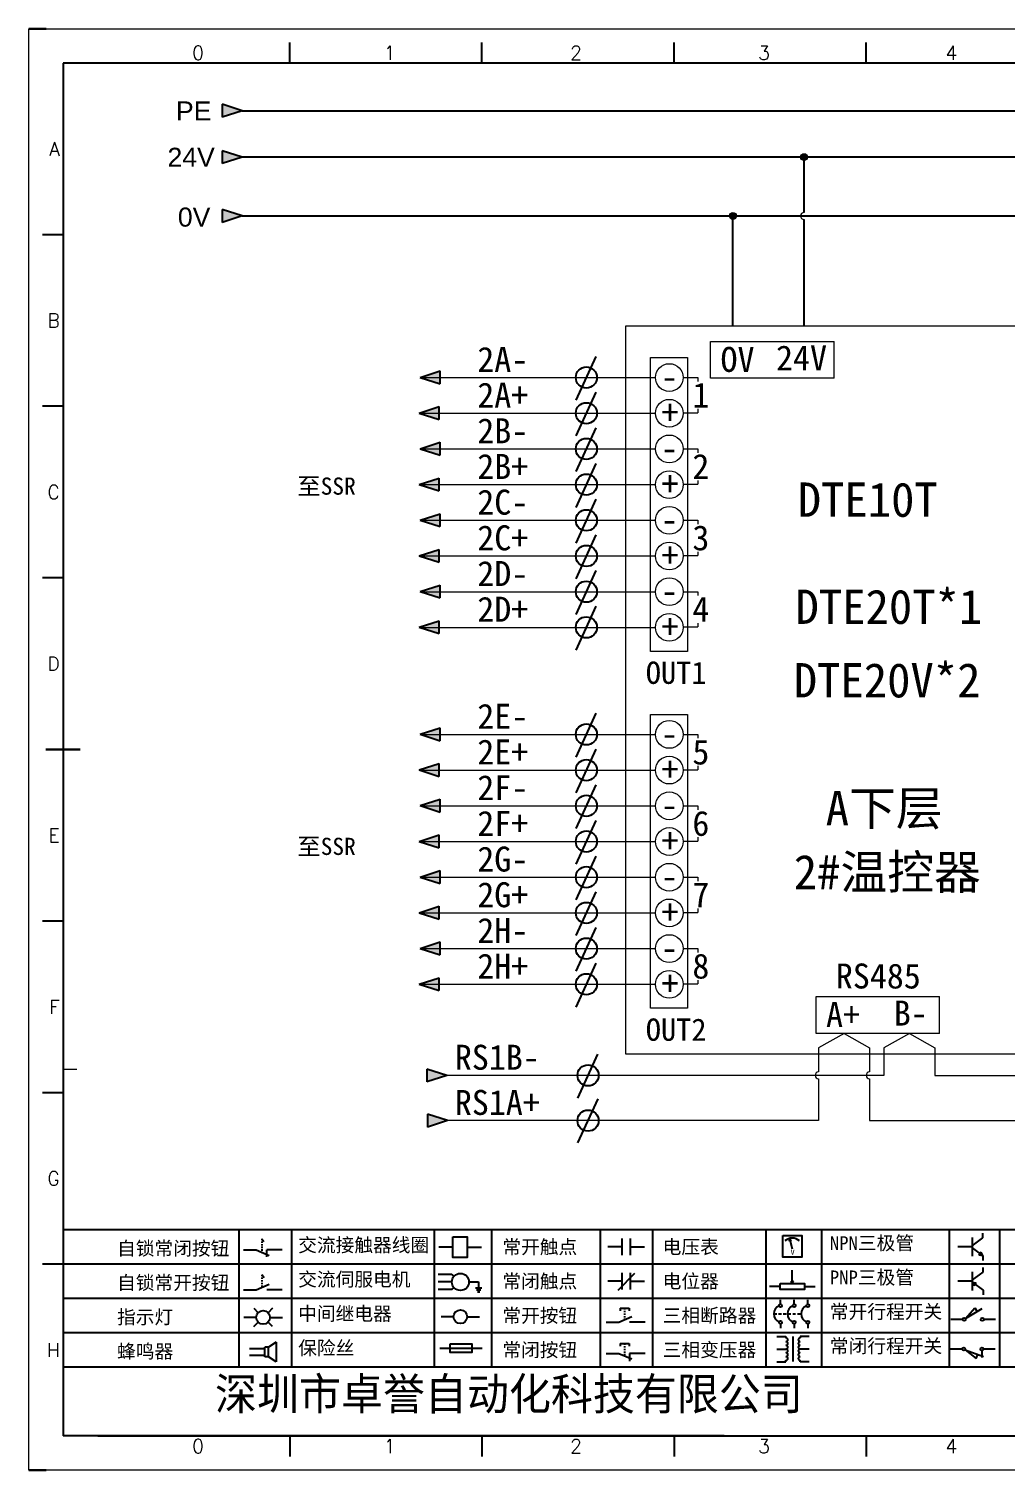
# Model space of a CAD drawing. Extents: x 33864 to 41687, y -3582 to -110.
# Drawn here: x 37933.1 to 38075.4, y -2914.6 to -2704.6 of the extents above; entities that cross this region are included whole.
import ezdxf
from ezdxf.enums import TextEntityAlignment as Align

# ---------------------------------------------------------------- set-up
doc = ezdxf.new("R2010")
doc.units = 0
doc.header["$MEASUREMENT"] = 0
doc.layers.add('AE_BOR', color=1, linetype='Continuous')
doc.layers.add('MISC', color=2, linetype='Continuous')
doc.styles.add('WD', font='romans.shx', dxfattribs={"bigfont": 'gbcbig.shx'})
doc.styles.add('样式 0', font='')
doc.styles.add('样式 8', font='arial.ttf')
doc.styles.add('汉字', font='')
doc.styles.get('样式 0').set_extended_font_data('KaiTi_GB2312')
doc.styles.get('汉字').set_extended_font_data('新宋体')

# ---------------------------------------------------------------- blocks, each defined once
blk = doc.blocks.new('*U98')
at = {"linetype": 'ByBlock'}
for p, q in [((-1909.23, -780.45), (-1909.23, -780.67)), ((-1909.23, -780.45), (-1908.92, -780.84)), ((-1909.23, -780.84), (-1909.23, -781.05)), ((-1911.92, -782.07), (-1910.06, -782.07)), ((-1910.06, -782.07), (-1908.18, -782.88)), ((-1909.23, -781.23), (-1909.23, -781.44)), ((-1909.23, -781.61), (-1909.23, -781.83)), ((-1909.23, -782), (-1909.23, -782.21)), ((-1909.23, -782.38), (-1909.23, -782.43)), ((-1908.52, -783.07), (-1908.52, -782.07)), ((-1906.25, -782.07), (-1908.52, -782.07))]:
    blk.add_line(p, q, dxfattribs=at)
blk = doc.blocks.new('*U99')
at = {"linetype": 'ByBlock'}
for p, q in [((-1908.88, -791.17), (-1909.23, -790.71)), ((-1909.23, -790.71), (-1909.23, -790.92)), ((-1909.23, -791.09), (-1909.23, -791.31)), ((-1909.23, -791.48), (-1909.23, -791.69)), ((-1911.92, -792.89), (-1910.06, -792.89)), ((-1910.06, -792.89), (-1908.18, -792.08)), ((-1909.23, -791.86), (-1909.23, -792.08)), ((-1909.23, -792.25), (-1909.23, -792.47)), ((-1906.25, -792.89), (-1908.52, -792.89))]:
    blk.add_line(p, q, dxfattribs=at)
blk = doc.blocks.new('蜂鸣器')
at = {"linetype": 'ByBlock'}
for p, q in [((-1907.17, -795.53), (-1908.25, -796.26)), ((-1907.17, -795.53), (-1907.17, -798.41)), ((-1908.8, -796.48), (-1911.01, -796.48)), ((-1908.8, -797.46), (-1911.01, -797.46)), ((-1908.25, -796.26), (-1908.8, -796.26)), ((-1908.8, -797.68), (-1908.8, -796.26)), ((-1908.25, -797.68), (-1908.8, -797.68)), ((-1908.25, -797.68), (-1908.25, -796.26)), ((-1907.17, -798.41), (-1908.25, -797.68))]:
    blk.add_line(p, q, dxfattribs=at)
blk = doc.blocks.new('指示灯')
at = {"linetype": 'ByBlock'}
for p, q in [((-1854.25, -776.92), (-1856.06, -776.92)), ((-1854.62, -775.59), (-1853.97, -776.23)), ((-1851.9, -775.59), (-1852.54, -776.23)), ((-1852.26, -776.92), (-1850.45, -776.92)), ((-1854.62, -778.25), (-1853.97, -777.61)), ((-1851.9, -778.25), (-1852.54, -777.61))]:
    blk.add_line(p, q, dxfattribs=at)
blk.add_circle((-1853.26, -776.92), 0.992, dxfattribs=at)
blk = doc.blocks.new('交流接触器线圈')
at = {"linetype": 'ByBlock'}
for p, q in [((-1880.82, -781.77), (-1882.87, -781.77)), ((-1878.72, -781.77), (-1876.67, -781.77))]:
    blk.add_line(p, q, dxfattribs=at)
blk.add_lwpolyline([(-1880.82, -780.28), (-1878.72, -780.28), (-1878.72, -783.26), (-1880.82, -783.26)], close=True, dxfattribs=at)
blk = doc.blocks.new('交流伺服电机')
at = {"linetype": 'ByBlock'}
for p, q in [((-1880.97, -785.75), (-1882.94, -785.75)), ((-1880.97, -786.85), (-1882.94, -786.85)), ((-1880.97, -785.75), (-1880.65, -786.03)), ((-1878.49, -786.85), (-1877.07, -786.85)), ((-1877.07, -786.85), (-1877.07, -787.72)), ((-1880.97, -787.94), (-1882.94, -787.94)), ((-1880.97, -787.94), (-1880.65, -787.67)), ((-1877.54, -787.72), (-1876.59, -787.72)), ((-1877.38, -788.01), (-1876.75, -788.01)), ((-1877.23, -788.29), (-1876.9, -788.29))]:
    blk.add_line(p, q, dxfattribs=at)
blk.add_circle((-1879.73, -786.85), 1.24, dxfattribs=at)
blk = doc.blocks.new('中间继电器')
at = {"linetype": 'ByBlock'}
for p, q in [((-1880.72, -791.92), (-1882.54, -791.92)), ((-1878.74, -791.92), (-1876.92, -791.92))]:
    blk.add_line(p, q, dxfattribs=at)
blk.add_circle((-1879.73, -791.92), 0.992, dxfattribs=at)
blk = doc.blocks.new('保险丝')
at = {"linetype": 'ByBlock'}
blk.add_line((-1882.72, -796.49), (-1876.55, -796.49), dxfattribs=at)
blk.add_lwpolyline([(-1881.2, -795.86), (-1878.06, -795.86), (-1878.06, -797.12), (-1881.2, -797.12)], close=True, dxfattribs=at)
blk = doc.blocks.new('常开按钮')
at = {"linetype": 'ByBlock'}
for p, q in [((-1910.06, -787.73), (-1908.18, -786.93)), ((-1909.9, -785.68), (-1908.56, -785.68)), ((-1909.9, -785.68), (-1909.9, -786.07)), ((-1909.23, -785.68), (-1909.23, -785.89)), ((-1909.23, -786.06), (-1909.23, -786.28)), ((-1909.23, -786.45), (-1909.23, -786.67)), ((-1909.23, -786.84), (-1909.23, -787.05)), ((-1909.23, -787.22), (-1909.23, -787.38)), ((-1908.56, -785.68), (-1908.56, -786.07)), ((-1911.92, -787.73), (-1910.06, -787.73)), ((-1906.25, -787.73), (-1908.52, -787.73))]:
    blk.add_line(p, q, dxfattribs=at)
blk = doc.blocks.new('常开触点')
at = {"linetype": 'ByBlock'}
for p, q in [((-1853.82, -782.99), (-1853.82, -780.56)), ((-1852.6, -782.99), (-1852.6, -780.56)), ((-1853.82, -781.77), (-1855.88, -781.77)), ((-1852.6, -781.77), (-1850.55, -781.77))]:
    blk.add_line(p, q, dxfattribs=at)
blk = doc.blocks.new('常闭触点')
at = {"linetype": 'ByBlock'}
for p, q in [((-1853.82, -786.77), (-1855.88, -786.77)), ((-1852.01, -785.66), (-1854.43, -788.1)), ((-1853.82, -787.99), (-1853.82, -785.56)), ((-1852.6, -787.99), (-1852.6, -785.56)), ((-1852.6, -786.77), (-1850.55, -786.77))]:
    blk.add_line(p, q, dxfattribs=at)
blk = doc.blocks.new('常闭按钮')
at = {"linetype": 'ByBlock'}
for p, q in [((-1854.11, -790.83), (-1852.77, -790.83)), ((-1854.11, -790.83), (-1854.11, -791.22)), ((-1853.44, -790.83), (-1853.44, -791.04)), ((-1853.44, -791.21), (-1853.44, -791.43)), ((-1853.44, -791.6), (-1853.44, -791.82)), ((-1852.77, -790.83), (-1852.77, -791.22)), ((-1856.13, -792.28), (-1854.28, -792.28)), ((-1854.28, -792.28), (-1852.4, -793.09)), ((-1853.44, -791.99), (-1853.44, -792.2)), ((-1853.44, -792.37), (-1853.44, -792.53)), ((-1850.47, -792.28), (-1852.73, -792.28)), ((-1852.73, -792.28), (-1852.73, -793.43))]:
    blk.add_line(p, q, dxfattribs=at)
blk = doc.blocks.new('电压表')
at = {"linetype": 'ByBlock'}
for p, q in [((-1814.84, -780.75), (-1814.91, -781.13)), ((-1814.6, -781.05), (-1814.91, -781.13)), ((-1814.84, -780.75), (-1814.46, -782.26)), ((-1814.84, -780.75), (-1814.6, -781.05))]:
    blk.add_line(p, q, dxfattribs=at)
blk.add_lwpolyline([(-1815.84, -780.34), (-1813.07, -780.34), (-1813.07, -783.49), (-1815.84, -783.49)], close=True, dxfattribs=at)
blk.add_arc((-1814.46, -782.26), 1.56, 46.8313, 133.1687, dxfattribs=at)
at = {"linetype": 'ByBlock', "insert": (-1814.7, -782.39), "char_height": 0.75, "width": 0.6768, "attachment_point": 1}
blk.add_mtext('V', dxfattribs=at)
blk = doc.blocks.new('电位器')
at = {"linetype": 'ByBlock'}
for p, q in [((-1814.45, -787.3), (-1814.45, -785.39)), ((-1814.45, -787.3), (-1814.62, -786.96)), ((-1814.62, -786.96), (-1814.27, -786.96)), ((-1814.45, -787.3), (-1814.27, -786.96)), ((-1816.21, -787.75), (-1817.79, -787.75)), ((-1812.68, -787.75), (-1811.1, -787.75))]:
    blk.add_line(p, q, dxfattribs=at)
blk.add_lwpolyline([(-1816.21, -787.3), (-1812.68, -787.3), (-1812.68, -788.2), (-1816.21, -788.2)], close=True, dxfattribs=at)
blk = doc.blocks.new('三相断路器')
at = {"linetype": 'ByBlock'}
for p, q in [((-1816.17, -790.33), (-1816.17, -789.7)), ((-1814.17, -790.33), (-1814.17, -789.7)), ((-1812.18, -790.33), (-1812.18, -789.7)), ((-1817.14, -791.74), (-1816.72, -791.74)), ((-1816.45, -791.74), (-1816.03, -791.74)), ((-1816.17, -793.19), (-1816.17, -793.83)), ((-1815.76, -791.74), (-1815.34, -791.74)), ((-1815.07, -791.74), (-1814.65, -791.74)), ((-1814.38, -791.74), (-1813.96, -791.74)), ((-1814.17, -793.19), (-1814.17, -793.83)), ((-1813.69, -791.74), (-1813.27, -791.74)), ((-1812.18, -793.19), (-1812.18, -793.83))]:
    blk.add_line(p, q, dxfattribs=at)
for centre in [(-1816.17, -790.55), (-1814.17, -790.55), (-1812.18, -790.55), (-1816.17, -792.98), (-1814.17, -792.98), (-1812.18, -792.98)]:
    blk.add_circle(centre, 0.219, dxfattribs=at)
for centre in [(-1815.81, -791.74), (-1813.82, -791.74), (-1811.83, -791.74)]:
    blk.add_arc(centre, 1.32, 115.5791, 244.4209, dxfattribs=at)
blk = doc.blocks.new('三相变压器')
at = {"linetype": 'ByBlock'}
for p, q in [((-1816.69, -795.03), (-1815.37, -795.03)), ((-1815.37, -795.03), (-1815.37, -795.24)), ((-1814.34, -798.7), (-1814.34, -795.04)), ((-1812, -795.03), (-1813.32, -795.03)), ((-1813.32, -795.03), (-1813.32, -795.24)), ((-1816.69, -796.87), (-1815.37, -796.87)), ((-1812, -796.87), (-1813.32, -796.87)), ((-1816.69, -798.71), (-1815.37, -798.71)), ((-1815.37, -798.71), (-1815.37, -798.5)), ((-1813.32, -798.71), (-1813.32, -798.5)), ((-1812, -798.71), (-1813.32, -798.71))]:
    blk.add_line(p, q, dxfattribs=at)
for centre, start, end in [((-1815.37, -795.51), 270, 90), ((-1815.37, -796.06), 270, 90), ((-1813.32, -795.51), 90, 270), ((-1813.32, -796.06), 90, 270), ((-1815.37, -796.6), 270, 90), ((-1815.37, -797.14), 270, 90), ((-1815.37, -797.68), 270, 90), ((-1815.37, -798.23), 270, 90), ((-1813.32, -796.6), 90, 270), ((-1813.32, -797.14), 90, 270), ((-1813.32, -797.68), 90, 270), ((-1813.32, -798.23), 90, 270)]:
    blk.add_arc(centre, 0.271, start, end, dxfattribs=at)
blk = doc.blocks.new('NPN三极管')
at = {"linetype": 'ByBlock'}
for p, q in [((-1785.73, -780.61), (-1785.73, -783.32)), ((-1785.73, -781.82), (-1784.15, -780.66)), ((-1784.15, -780.66), (-1784.15, -779.98)), ((-1785.73, -781.97), (-1787.81, -781.97)), ((-1785.73, -782.11), (-1784.15, -783.27)), ((-1784.41, -782.73), (-1784.74, -783.18)), ((-1784.15, -783.27), (-1784.74, -783.18)), ((-1784.15, -783.27), (-1784.41, -782.73)), ((-1784.15, -783.27), (-1784.15, -783.96))]:
    blk.add_line(p, q, dxfattribs=at)
blk = doc.blocks.new('PNP三极管')
at = {"linetype": 'ByBlock'}
for p, q in [((-1784.9, -785.38), (-1784.9, -788.09)), ((-1783.32, -785.43), (-1783.32, -784.75)), ((-1784.9, -786.74), (-1786.98, -786.74)), ((-1784.9, -786.59), (-1783.32, -785.43)), ((-1784.9, -786.88), (-1783.32, -788.04)), ((-1784.9, -786.88), (-1784.31, -786.97)), ((-1784.9, -786.88), (-1784.64, -787.42)), ((-1784.31, -786.97), (-1784.64, -787.42)), ((-1783.32, -788.04), (-1783.32, -788.73))]:
    blk.add_line(p, q, dxfattribs=at)
blk = doc.blocks.new('常开行程开关')
at = {"linetype": 'ByBlock'}
for p, q in [((-1785.89, -792.17), (-1784.52, -790.62)), ((-1785.89, -792.17), (-1783.43, -790.72)), ((-1784.52, -790.62), (-1784.19, -791.17)), ((-1786.29, -792.3), (-1788.01, -792.3)), ((-1781.48, -792.3), (-1783.21, -792.3))]:
    blk.add_line(p, q, dxfattribs=at)
for centre in [(-1786.07, -792.3), (-1783.42, -792.3)]:
    blk.add_circle(centre, 0.219, dxfattribs=at)
blk = doc.blocks.new('常闭行程开关')
at = {"linetype": 'ByBlock'}
for p, q in [((-1786.34, -796.62), (-1788.07, -796.62)), ((-1785.93, -796.72), (-1783.25, -797.7)), ((-1785.93, -796.72), (-1784.3, -798)), ((-1784.3, -798), (-1784.08, -797.4)), ((-1783.48, -796.84), (-1783.48, -797.85)), ((-1781.54, -796.62), (-1783.26, -796.62))]:
    blk.add_line(p, q, dxfattribs=at)
for centre in [(-1786.12, -796.62), (-1783.48, -796.62)]:
    blk.add_circle(centre, 0.219, dxfattribs=at)

msp = doc.modelspace()

# ---------------------------------------------------------------- hatches: boundary and pattern name
for points in [[(37961.28, -2722.41), (37964.198, -2723.345), (37961.28, -2724.28)], [(37961.28, -2730.975), (37964.198, -2731.911), (37961.28, -2732.846)], [(37990.122, -2755.43), (37993.04, -2756.366), (37993.04, -2754.495)], [(37989.966, -2760.63), (37992.885, -2761.566), (37992.885, -2759.695)], [(37990.122, -2765.83), (37993.04, -2766.766), (37993.04, -2764.895)], [(37989.966, -2771.03), (37992.885, -2771.966), (37992.885, -2770.095)], [(37990.122, -2776.23), (37993.04, -2777.166), (37993.04, -2775.295)], [(37989.966, -2781.43), (37992.885, -2782.366), (37992.885, -2780.495)], [(37990.122, -2786.63), (37993.04, -2787.566), (37993.04, -2785.695)], [(37989.966, -2791.83), (37992.885, -2792.766), (37992.885, -2790.895)], [(37990.122, -2807.43), (37993.04, -2808.366), (37993.04, -2806.495)], [(37989.966, -2812.63), (37992.885, -2813.566), (37992.885, -2811.695)], [(37990.122, -2817.83), (37993.04, -2818.766), (37993.04, -2816.895)], [(37989.966, -2823.03), (37992.885, -2823.966), (37992.885, -2822.095)], [(37990.122, -2828.23), (37993.04, -2829.166), (37993.04, -2827.295)], [(37989.966, -2833.43), (37992.885, -2834.366), (37992.885, -2832.495)], [(37990.122, -2838.63), (37993.04, -2839.566), (37993.04, -2837.695)], [(37989.966, -2843.83), (37992.885, -2844.766), (37992.885, -2842.895)], [(37991.094, -2856.203), (37994.012, -2857.138), (37991.094, -2858.073)], [(37991.204, -2862.788), (37994.123, -2863.724), (37991.204, -2864.659)]]:
    msp.add_hatch(color=256).paths.add_polyline_path(points)
at = {"lineweight": 0}
h = msp.add_hatch(color=256, dxfattribs=at)
edge = h.paths.add_edge_path()
edge.add_arc((38046.062, -2723.341), 0.5, 0, 360)
h = msp.add_hatch(color=256, dxfattribs=at)
edge = h.paths.add_edge_path()
edge.add_arc((38035.705, -2731.907), 0.5, 0, 360)
at = {"layer": 'MISC'}
msp.add_hatch(color=256, dxfattribs=at).paths.add_polyline_path([(37961.28, -2715.645), (37964.198, -2716.58), (37961.28, -2717.516)])

# ---------------------------------------------------------------- linework, layer by layer
for p, q in [((38225.096, -2709.649), (37938.096, -2709.649)), ((37938.096, -2709.649), (37938.096, -2909.649)), ((37964.198, -2723.345), (37961.28, -2722.41)), ((37961.28, -2722.41), (37961.28, -2724.28)), ((37964.198, -2723.345), (37961.28, -2724.28)), ((37964.198, -2731.911), (37961.28, -2730.975)), ((37961.28, -2730.975), (37961.28, -2732.846)), ((37964.198, -2731.911), (37961.28, -2732.846)), ((37964.185, -2731.907), (38199.902, -2731.907)), ((38012.838, -2758.767), (38015.79, -2752.38)), ((37990.122, -2755.43), (37993.04, -2754.495)), ((37993.04, -2756.366), (37993.04, -2754.495)), ((37990.122, -2755.43), (37993.04, -2756.366)), ((38012.838, -2763.967), (38015.79, -2757.58)), ((37989.966, -2760.63), (37992.885, -2759.695)), ((37989.966, -2760.63), (37992.885, -2761.566)), ((37992.885, -2761.566), (37992.885, -2759.695)), ((38012.838, -2769.167), (38015.79, -2762.78)), ((37990.122, -2765.83), (37993.04, -2764.895)), ((37993.04, -2766.766), (37993.04, -2764.895)), ((37990.122, -2765.83), (37993.04, -2766.766)), ((38012.838, -2774.367), (38015.79, -2767.98)), ((37989.966, -2771.03), (37992.885, -2770.095)), ((37989.966, -2771.03), (37992.885, -2771.966)), ((37992.885, -2771.966), (37992.885, -2770.095)), ((38012.838, -2779.567), (38015.79, -2773.18)), ((37990.122, -2776.23), (37993.04, -2775.295)), ((37993.04, -2777.166), (37993.04, -2775.295)), ((37990.122, -2776.23), (37993.04, -2777.166)), ((38012.838, -2784.767), (38015.79, -2778.38)), ((37989.966, -2781.43), (37992.885, -2780.495)), ((37989.966, -2781.43), (37992.885, -2782.366)), ((37992.885, -2782.366), (37992.885, -2780.495)), ((38012.838, -2789.967), (38015.79, -2783.58)), ((37990.122, -2786.63), (37993.04, -2785.695)), ((37990.122, -2786.63), (37993.04, -2787.566)), ((37993.04, -2787.566), (37993.04, -2785.695)), ((38012.838, -2795.167), (38015.79, -2788.78)), ((37989.966, -2791.83), (37992.885, -2790.895)), ((37992.885, -2792.766), (37992.885, -2790.895)), ((37989.966, -2791.83), (37992.885, -2792.766)), ((38012.838, -2810.767), (38015.79, -2804.38)), ((37990.122, -2807.43), (37993.04, -2806.495)), ((37990.122, -2807.43), (37993.04, -2808.366)), ((37993.04, -2808.366), (37993.04, -2806.495)), ((38012.838, -2815.967), (38015.79, -2809.58)), ((37989.966, -2812.63), (37992.885, -2811.695)), ((37992.885, -2813.566), (37992.885, -2811.695)), ((37989.966, -2812.63), (37992.885, -2813.566)), ((38012.838, -2821.167), (38015.79, -2814.78)), ((37990.122, -2817.83), (37993.04, -2816.895)), ((37990.122, -2817.83), (37993.04, -2818.766)), ((37993.04, -2818.766), (37993.04, -2816.895)), ((38012.838, -2826.367), (38015.79, -2819.98)), ((37989.966, -2823.03), (37992.885, -2822.095)), ((37992.885, -2823.966), (37992.885, -2822.095)), ((37989.966, -2823.03), (37992.885, -2823.966)), ((38012.838, -2831.567), (38015.79, -2825.18)), ((37990.122, -2828.23), (37993.04, -2827.295)), ((37990.122, -2828.23), (37993.04, -2829.166)), ((37993.04, -2829.166), (37993.04, -2827.295)), ((38012.838, -2836.767), (38015.79, -2830.38)), ((37989.966, -2833.43), (37992.885, -2832.495)), ((37992.885, -2834.366), (37992.885, -2832.495)), ((37989.966, -2833.43), (37992.885, -2834.366)), ((38012.838, -2841.967), (38015.79, -2835.58)), ((37990.122, -2838.63), (37993.04, -2837.695)), ((37990.122, -2838.63), (37993.04, -2839.566)), ((37993.04, -2839.566), (37993.04, -2837.695)), ((38012.838, -2847.167), (38015.79, -2840.78)), ((37989.966, -2843.83), (37992.885, -2842.895)), ((37992.885, -2844.766), (37992.885, -2842.895)), ((37989.966, -2843.83), (37992.885, -2844.766)), ((38013.082, -2860.446), (38016.035, -2854.059)), ((37994.012, -2857.138), (37991.094, -2856.203)), ((37991.094, -2856.203), (37991.094, -2858.073)), ((37994.012, -2857.138), (37991.094, -2858.073)), ((38013.096, -2866.943), (38016.049, -2860.555)), ((37994.123, -2863.724), (37991.204, -2862.788)), ((37991.204, -2862.788), (37991.204, -2864.659)), ((37994.123, -2863.724), (37991.204, -2864.659)), ((37943.126, -2909.649), (38222.626, -2909.649)), ((38063.893, -2909.649), (38123.843, -2909.649))]:
    msp.add_line(p, q)
at = {"color": 0}
msp.add_line((38199.902, -2723.341), (37964.185, -2723.341), dxfattribs=at)
at = {"color": 0, "ltscale": 2}
for p, q in [((38046.062, -2731.407), (38046.062, -2723.341)), ((38035.705, -2747.905), (38035.705, -2731.907)), ((38046.062, -2747.905), (38046.062, -2732.407))]:
    msp.add_line(p, q, dxfattribs=at)
at = {"lineweight": 0}
for p, q in [((38020.071, -2747.905), (38096.193, -2747.905)), ((38020.071, -2854.054), (38020.071, -2747.905)), ((38032.435, -2755.571), (38032.435, -2750.194)), ((38032.435, -2750.194), (38050.435, -2750.194)), ((38050.435, -2755.571), (38050.435, -2750.194)), ((38023.689, -2752.538), (38029.067, -2752.538)), ((38023.689, -2795.348), (38023.689, -2752.538)), ((38029.067, -2752.538), (38029.067, -2795.348)), ((37990.2, -2755.455), (38024.409, -2755.455)), ((38028.448, -2755.455), (38030.586, -2755.455)), ((38030.586, -2755.455), (38030.586, -2756.022)), ((38050.435, -2755.571), (38032.435, -2755.571)), ((37990.044, -2760.655), (38024.409, -2760.655)), ((38028.448, -2760.6), (38030.586, -2760.6)), ((38030.586, -2760.034), (38030.586, -2760.6)), ((37990.2, -2765.855), (38024.409, -2765.855)), ((38028.448, -2765.855), (38030.586, -2765.855)), ((38030.586, -2765.855), (38030.586, -2766.422)), ((37990.044, -2771.055), (38024.409, -2771.055)), ((38028.448, -2771), (38030.586, -2771)), ((38030.586, -2770.434), (38030.586, -2771)), ((37990.2, -2776.255), (38024.409, -2776.255)), ((38028.448, -2776.255), (38030.586, -2776.255)), ((38030.586, -2776.255), (38030.586, -2776.822)), ((37990.044, -2781.455), (38024.409, -2781.455)), ((38028.448, -2781.4), (38030.586, -2781.4)), ((38030.586, -2780.834), (38030.586, -2781.4)), ((37990.2, -2786.655), (38024.409, -2786.655)), ((38028.448, -2786.655), (38030.586, -2786.655)), ((38030.586, -2786.655), (38030.586, -2787.222)), ((37990.044, -2791.855), (38024.409, -2791.855)), ((38028.448, -2791.8), (38030.586, -2791.8)), ((38030.586, -2791.234), (38030.586, -2791.8)), ((38029.067, -2795.348), (38023.689, -2795.348)), ((38023.689, -2804.538), (38029.067, -2804.538)), ((38023.689, -2847.348), (38023.689, -2804.538)), ((38029.067, -2804.538), (38029.067, -2847.348)), ((37990.2, -2807.455), (38024.409, -2807.455)), ((38028.448, -2807.455), (38030.586, -2807.455)), ((38030.586, -2807.455), (38030.586, -2808.022)), ((37990.044, -2812.655), (38024.409, -2812.655)), ((38028.448, -2812.6), (38030.586, -2812.6)), ((38030.586, -2812.034), (38030.586, -2812.6)), ((37990.2, -2817.855), (38024.409, -2817.855)), ((38028.448, -2817.855), (38030.586, -2817.855)), ((38030.586, -2817.855), (38030.586, -2818.422)), ((37990.044, -2823.055), (38024.409, -2823.055)), ((38028.448, -2823), (38030.586, -2823)), ((38030.586, -2822.434), (38030.586, -2823)), ((37990.2, -2828.255), (38024.409, -2828.255)), ((38028.448, -2828.255), (38030.586, -2828.255)), ((38030.586, -2828.255), (38030.586, -2828.822)), ((38030.586, -2832.834), (38030.586, -2833.4)), ((37990.044, -2833.455), (38024.409, -2833.455)), ((38028.448, -2833.4), (38030.586, -2833.4)), ((37990.2, -2838.655), (38024.409, -2838.655)), ((38028.448, -2838.655), (38030.586, -2838.655)), ((38030.586, -2838.655), (38030.586, -2839.222)), ((38030.586, -2843.234), (38030.586, -2843.8)), ((37990.044, -2843.855), (38024.409, -2843.855)), ((38028.448, -2843.8), (38030.586, -2843.8)), ((38029.067, -2847.348), (38023.689, -2847.348)), ((38047.809, -2851.03), (38047.809, -2845.652)), ((38047.809, -2845.652), (38065.809, -2845.652)), ((38065.809, -2851.03), (38065.809, -2845.652)), ((38065.809, -2851.03), (38047.809, -2851.03)), ((38051.905, -2851.03), (38048.188, -2853.127)), ((38051.905, -2851.03), (38055.621, -2853.127)), ((38061.416, -2851.03), (38057.699, -2853.127)), ((38061.416, -2851.03), (38065.132, -2853.127)), ((38048.188, -2853.127), (38048.188, -2856.634)), ((38055.621, -2853.127), (38055.621, -2856.634)), ((38057.699, -2853.127), (38057.699, -2857.134)), ((38065.132, -2853.127), (38065.132, -2857.134)), ((38096.193, -2854.054), (38020.071, -2854.054)), ((38057.699, -2857.134), (37994.012, -2857.134)), ((38048.188, -2857.634), (38048.188, -2863.72)), ((38055.621, -2857.634), (38055.621, -2863.72)), ((38065.132, -2857.134), (38131.724, -2857.134)), ((38048.188, -2863.72), (37994.012, -2863.72)), ((38055.621, -2863.72), (38131.724, -2863.72))]:
    msp.add_line(p, q, dxfattribs=at)
at = {"lineweight": 9, "ltscale": 0.1}
for p, q in [((37938.096, -2856.221), (37940.095, -2856.221)), ((38034.431, -2909.649), (38063.893, -2909.649)), ((38062.535, -2909.649), (38062.535, -2909.649)), ((38062.535, -2909.649), (38062.535, -2909.649)), ((38062.535, -2909.649), (38062.535, -2909.649)), ((38062.535, -2909.649), (38062.535, -2909.649))]:
    msp.add_line(p, q, dxfattribs=at)
at = {"linetype": 'ByBlock'}
for p, q in [((38225.096, -2879.649), (37938.096, -2879.649)), ((38225.096, -2884.649), (37938.096, -2884.649)), ((38225.096, -2889.649), (37938.096, -2889.649)), ((38225.096, -2894.649), (37938.096, -2894.649)), ((38225.096, -2899.649), (37938.096, -2899.649))]:
    msp.add_line(p, q, dxfattribs=at)
at = {"lineweight": -2}
for p, q in [((37963.675, -2879.649), (37963.675, -2899.649)), ((37971.352, -2879.649), (37971.352, -2899.649)), ((37992.142, -2879.649), (37992.142, -2899.649)), ((38000.495, -2879.649), (38000.495, -2899.649)), ((38016.35, -2879.649), (38016.35, -2899.649)), ((38023.999, -2879.649), (38023.999, -2899.649)), ((38040.491, -2879.649), (38040.491, -2899.649)), ((38048.593, -2879.649), (38048.593, -2899.649)), ((38067.212, -2879.649), (38067.212, -2899.649)), ((38074.571, -2879.649), (38074.571, -2899.649))]:
    msp.add_line(p, q, dxfattribs=at)
at = {"ltscale": 2}
msp.add_line((38034.431, -2909.649), (37938.096, -2909.649), dxfattribs=at)
at = {"lineweight": 0}
for centre, radius in [((38046.062, -2723.341), 0.5), ((38035.705, -2731.907), 0.5), ((38026.428, -2755.455), 2.02), ((38026.428, -2760.655), 2.02), ((38026.428, -2765.855), 2.02), ((38026.428, -2771.055), 2.02), ((38026.428, -2776.255), 2.02), ((38026.428, -2781.455), 2.02), ((38026.428, -2786.655), 2.02), ((38026.428, -2791.855), 2.02), ((38026.428, -2807.455), 2.02), ((38026.428, -2812.655), 2.02), ((38026.428, -2817.855), 2.02), ((38026.428, -2823.055), 2.02), ((38026.428, -2828.255), 2.02), ((38026.428, -2833.455), 2.02), ((38026.428, -2838.655), 2.02), ((38026.428, -2843.855), 2.02)]:
    msp.add_circle(centre, radius, dxfattribs=at)
at = {"color": 6}
for centre in [(38014.342, -2755.455), (38014.342, -2760.655), (38014.342, -2765.855), (38014.342, -2771.055), (38014.342, -2776.255), (38014.342, -2781.455), (38014.342, -2786.655), (38014.342, -2791.855), (38014.342, -2807.455), (38014.342, -2812.655), (38014.342, -2817.855), (38014.342, -2823.055), (38014.342, -2828.255), (38014.342, -2833.455), (38014.342, -2838.655), (38014.342, -2843.855), (38014.586, -2857.134), (38014.586, -2863.72)]:
    msp.add_circle(centre, 1.538, dxfattribs=at)
at = {"lineweight": 0}
for centre in [(38046.062, -2731.907), (38048.188, -2857.134), (38055.621, -2857.134)]:
    msp.add_arc(centre, 0.5, 90, 270, dxfattribs=at)
at = {"layer": 'AE_BOR', "lineweight": 30}
for p, q in [((37935.626, -2704.649), (37933.093, -2704.649)), ((37933.093, -2914.649), (37935.626, -2914.649)), ((37933.093, -2914.649), (37935.626, -2914.649)), ((37933.093, -2914.649), (37935.626, -2914.649))]:
    msp.add_line(p, q, dxfattribs=at)
at = {"layer": 'AE_BOR', "color": 1, "lineweight": 15}
for p, q in [((37933.093, -2704.649), (38230.093, -2704.649)), ((37933.093, -2914.649), (37933.093, -2704.649)), ((38230.093, -2914.649), (37933.093, -2914.649))]:
    msp.add_line(p, q, dxfattribs=at)
at = {"layer": 'AE_BOR'}
for p, q in [((37971.126, -2709.649), (37971.126, -2706.649)), ((37999.126, -2709.649), (37999.126, -2706.649)), ((38027.126, -2709.649), (38027.126, -2706.649)), ((38055.126, -2709.649), (38055.126, -2706.649)), ((37938.096, -2734.649), (37935.096, -2734.649)), ((37938.096, -2759.649), (37935.096, -2759.649)), ((37938.096, -2784.649), (37935.096, -2784.649)), ((37938.096, -2834.649), (37935.096, -2834.649)), ((37938.096, -2859.649), (37935.096, -2859.649)), ((37938.096, -2884.649), (37935.096, -2884.649)), ((37971.126, -2909.649), (37971.126, -2912.649)), ((37999.126, -2909.649), (37999.126, -2912.649)), ((38027.126, -2909.649), (38027.126, -2912.649)), ((38055.126, -2909.649), (38055.126, -2912.649))]:
    msp.add_line(p, q, dxfattribs=at)
at = {"layer": 'AE_BOR', "color": 2, "lineweight": 30}
msp.add_line((37935.596, -2809.649), (37940.596, -2809.649), dxfattribs=at)
at = {"layer": 'MISC'}
for p, q in [((37964.198, -2716.58), (37961.28, -2715.645)), ((37961.28, -2715.645), (37961.28, -2717.516)), ((37964.198, -2716.58), (37961.28, -2717.516)), ((37964.198, -2716.576), (38199.902, -2716.576))]:
    msp.add_line(p, q, dxfattribs=at)

# ---------------------------------------------------------------- block references
at = {"linetype": 'ByBlock'}
for name, p in [('*U98', (39876.284, -2100.473)), ('交流接触器线圈', (39875.709, -2100.381)), ('常开触点', (39873.363, -2100.352)), ('电压表', (39858.802, -2100.134)), ('NPN三极管', (39856.29, -2100.147)), ('PNP三极管', (39855.465, -2100.376)), ('*U99', (39876.284, -2095.473)), ('交流伺服电机', (39875.709, -2100.381)), ('常闭触点', (39873.363, -2100.352)), ('电位器', (39858.802, -2100.134)), ('指示灯', (39820.499, -2115.473)), ('中间继电器', (39875.709, -2100.381)), ('常开按钮', (39929.149, -2105.352)), ('三相断路器', (39858.802, -2100.134)), ('常开行程开关', (39855.465, -2100.376)), ('三相变压器', (39858.802, -2100.134)), ('蜂鸣器', (39876.284, -2100.473)), ('保险丝', (39875.709, -2100.381)), ('常闭按钮', (39873.363, -2105.352)), ('常闭行程开关', (39855.465, -2100.376))]:
    msp.add_blockref(name, p, dxfattribs=at)

# ---------------------------------------------------------------- texts
at = {"char_height": 2.772, "width": 4.96666, "attachment_point": 1, "style": '样式 8'}
for s, insert in [('24V', (37953.302, -2721.976)), ('0V', (37954.814, -2730.696))]:
    msp.add_mtext(s, dxfattribs=dict(at, insert=insert))
at = {"lineweight": 0, "attachment_point": 1}
for s, insert, char_height, width in [('{\\fSimSun|b0|i0|c134|p2;至SSR}', (37972.218, -2770.026), 2.5, 16.90853), ('{\\fSimSun|b0|i0|c134|p2;DTE10T}', (38045.145, -2770.748), 5, 33.81706), ('{\\fSimSun|b0|i0|c134|p2;DTE20T*1}', (38044.82, -2786.349), 5, 33.81706), ('{\\fSimSun|b0|i0|c134|p2;OUT1}', (38023.006, -2796.841), 3.25, 9.25756), ('{\\fSimSun|b0|i0|c134|p2;DTE20V*2}', (38044.565, -2797.061), 5, 33.81706), ('{\\fSimSun|b0|i0|c134|p2;A下层}', (38049.219, -2815.695), 5, 33.81706), ('{\\fSimSun|b0|i0|c134|p2;至SSR}', (37972.218, -2822.513), 2.5, 16.90853), ('{\\fSimSun|b0|i0|c134|p2;2#温控器}', (38044.565, -2825.001), 5, 33.81706), ('{\\fSimSun|b0|i0|c134|p2;OUT2}', (38023.006, -2848.841), 3.25, 9.25756)]:
    msp.add_mtext(s, dxfattribs=dict(at, insert=insert, char_height=char_height, width=width))
at = {"char_height": 2, "attachment_point": 1, "style": '汉字'}
for s, insert in [('{\\fKaiTi_GB2312|b0|i0|c134|p49;自锁常闭按钮}', (37945.952, -2881.335)), ('{\\fKaiTi_GB2312|b0|i0|c134|p49;交流接触器线圈}', (37972.346, -2880.841)), ('{\\fKaiTi_GB2312|b0|i0|c134|p49;常开触点}', (38002.1, -2881.128)), ('{\\fKaiTi_GB2312|b0|i0|c134|p49;电压表}', (38025.46, -2881.119)), ('{\\fKaiTi_GB2312|b0|i0|c134|p49;NPN三极管}', (38049.826, -2880.557)), ('{\\fKaiTi_GB2312|b0|i0|c134|p49;PNP三极管}', (38049.826, -2885.557)), ('{\\fKaiTi_GB2312|b0|i0|c134|p49;自锁常开按钮}', (37945.952, -2886.335)), ('{\\fKaiTi_GB2312|b0|i0|c134|p49;交流伺服电机}', (37972.346, -2885.841)), ('{\\fKaiTi_GB2312|b0|i0|c134|p49;常闭触点}', (38002.1, -2886.128)), ('{\\fKaiTi_GB2312|b0|i0|c134|p49;电位器}', (38025.46, -2886.119)), ('{\\fKaiTi_GB2312|b0|i0|c134|p49;指示灯}', (37945.952, -2891.335)), ('{\\fKaiTi_GB2312|b0|i0|c134|p49;中间继电器}', (37972.346, -2890.841)), ('{\\fKaiTi_GB2312|b0|i0|c134|p49;常开按钮}', (38002.1, -2891.128)), ('{\\fKaiTi_GB2312|b0|i0|c134|p49;三相断路器}', (38025.46, -2891.119)), ('{\\fKaiTi_GB2312|b0|i0|c134|p49;常开行程开关}', (38049.826, -2890.557)), ('{\\fKaiTi_GB2312|b0|i0|c134|p49;保险丝}', (37972.346, -2895.841)), ('{\\fKaiTi_GB2312|b0|i0|c134|p49;常闭按钮}', (38002.1, -2896.128)), ('{\\fKaiTi_GB2312|b0|i0|c134|p49;三相变压器}', (38025.46, -2896.119)), ('{\\fKaiTi_GB2312|b0|i0|c134|p49;常闭行程开关}', (38049.826, -2895.557)), ('{\\fKaiTi_GB2312|b0|i0|c134|p49;蜂鸣器}', (37945.952, -2896.335))]:
    msp.add_mtext(s, dxfattribs=dict(at, insert=insert))
at = {"lineweight": -2, "insert": (37960.229, -2901.178), "char_height": 4.70644, "width": 96.11383, "attachment_point": 1}
msp.add_mtext('深圳市卓誉自动化科技有限公司', dxfattribs=at)
at = {"layer": 'AE_BOR', "style": 'WD'}
for s, p in [('0', (37957.763, -2709.149)), ('1', (37985.688, -2709.149)), ('2', (38012.838, -2709.149)), ('3', (38040.238, -2709.149)), ('4', (38067.539, -2709.149)), ('0', (37957.763, -2912.149)), ('1', (37985.688, -2912.149)), ('2', (38012.838, -2912.149)), ('3', (38040.238, -2912.149)), ('4', (38067.539, -2912.149))]:
    msp.add_text(s, height=2, dxfattribs=at).set_placement(p, align=Align.CENTER)
for s, p in [('A', (37937.596, -2722.149)), ('B', (37937.596, -2747.149)), ('C', (37937.596, -2772.149)), ('D', (37937.596, -2797.149)), ('E', (37937.596, -2822.149)), ('F', (37937.596, -2847.149)), ('G', (37937.596, -2872.149)), ('H', (37937.596, -2897.149))]:
    msp.add_text(s, height=2, dxfattribs=at).set_placement(p, align=Align.MIDDLE_RIGHT)
at = {"layer": 'MISC', "insert": (37954.532, -2715.225), "char_height": 2.772, "width": 4.96666, "attachment_point": 1, "style": '样式 8'}
msp.add_mtext('PE', dxfattribs=at)
at = {"layer": 'MISC', "color": 0, "char_height": 3.64, "width": 3.36355, "attachment_point": 1, "style": '样式 0'}
for s, insert in [('{\\fNSimSun|b0|i0|c134|p49;2A-}', (37998.444, -2750.99)), ('{\\fNSimSun|b0|i0|c134|p49;OV}', (38033.893, -2750.995)), ('{\\fNSimSun|b0|i0|c134|p49;24V}', (38041.981, -2750.775)), ('{\\fNSimSun|b0|i0|c134|p49;2A+}', (37998.444, -2756.19)), ('{\\fNSimSun|b0|i0|c134|p49;-}', (38025.225, -2753.508)), ('{\\fNSimSun|b0|i0|c134|p49;1}', (38029.79, -2756.19)), ('{\\fNSimSun|b0|i0|c134|p49;+}', (38025.299, -2758.708)), ('{\\fNSimSun|b0|i0|c134|p49;2B-}', (37998.444, -2761.39)), ('{\\fNSimSun|b0|i0|c134|p49;2B+}', (37998.444, -2766.59)), ('{\\fNSimSun|b0|i0|c134|p49;-}', (38025.225, -2763.908)), ('{\\fNSimSun|b0|i0|c134|p49;2}', (38029.79, -2766.59)), ('{\\fNSimSun|b0|i0|c134|p49;+}', (38025.299, -2769.108)), ('{\\fNSimSun|b0|i0|c134|p49;2C-}', (37998.444, -2771.79)), ('{\\fNSimSun|b0|i0|c134|p49;2C+}', (37998.444, -2776.99)), ('{\\fNSimSun|b0|i0|c134|p49;-}', (38025.225, -2774.308)), ('{\\fNSimSun|b0|i0|c134|p49;3}', (38029.79, -2776.99)), ('{\\fNSimSun|b0|i0|c134|p49;+}', (38025.299, -2779.508)), ('{\\fNSimSun|b0|i0|c134|p49;2D-}', (37998.444, -2782.19)), ('{\\fNSimSun|b0|i0|c134|p49;2D+}', (37998.444, -2787.39)), ('{\\fNSimSun|b0|i0|c134|p49;-}', (38025.225, -2784.708)), ('{\\fNSimSun|b0|i0|c134|p49;4}', (38029.79, -2787.39)), ('{\\fNSimSun|b0|i0|c134|p49;+}', (38025.299, -2789.908)), ('{\\fNSimSun|b0|i0|c134|p49;2E-}', (37998.444, -2802.99)), ('{\\fNSimSun|b0|i0|c134|p49;-}', (38025.225, -2805.508)), ('{\\fNSimSun|b0|i0|c134|p49;2E+}', (37998.444, -2808.19)), ('{\\fNSimSun|b0|i0|c134|p49;5}', (38029.79, -2808.19)), ('{\\fNSimSun|b0|i0|c134|p49;+}', (38025.299, -2810.708)), ('{\\fNSimSun|b0|i0|c134|p49;2F-}', (37998.444, -2813.39)), ('{\\fNSimSun|b0|i0|c134|p49;-}', (38025.225, -2815.908)), ('{\\fNSimSun|b0|i0|c134|p49;2F+}', (37998.444, -2818.59)), ('{\\fNSimSun|b0|i0|c134|p49;6}', (38029.79, -2818.59)), ('{\\fNSimSun|b0|i0|c134|p49;+}', (38025.299, -2821.108)), ('{\\fNSimSun|b0|i0|c134|p49;2G-}', (37998.444, -2823.79)), ('{\\fNSimSun|b0|i0|c134|p49;-}', (38025.225, -2826.308)), ('{\\fNSimSun|b0|i0|c134|p49;2G+}', (37998.444, -2828.99)), ('{\\fNSimSun|b0|i0|c134|p49;7}', (38029.79, -2828.99)), ('{\\fNSimSun|b0|i0|c134|p49;+}', (38025.299, -2831.508)), ('{\\fNSimSun|b0|i0|c134|p49;2H-}', (37998.444, -2834.19)), ('{\\fNSimSun|b0|i0|c134|p49;-}', (38025.225, -2836.708)), ('{\\fNSimSun|b0|i0|c134|p49;2H+}', (37998.444, -2839.39)), ('{\\fNSimSun|b0|i0|c134|p49;8}', (38029.79, -2839.39)), ('{\\fNSimSun|b0|i0|c134|p49;RS485}', (38050.696, -2840.831)), ('{\\fNSimSun|b0|i0|c134|p49;+}', (38025.299, -2841.908)), ('{\\fNSimSun|b0|i0|c134|p49;A+}', (38049.267, -2846.454)), ('{\\fNSimSun|b0|i0|c134|p49;B-}', (38059.143, -2846.233)), ('{\\fNSimSun|b0|i0|c134|p49;RS1B-}', (37995.174, -2852.669)), ('{\\fNSimSun|b0|i0|c134|p49;RS1A+}', (37995.174, -2859.254))]:
    msp.add_mtext(s, dxfattribs=dict(at, insert=insert))

doc.saveas('drawing.dxf')
